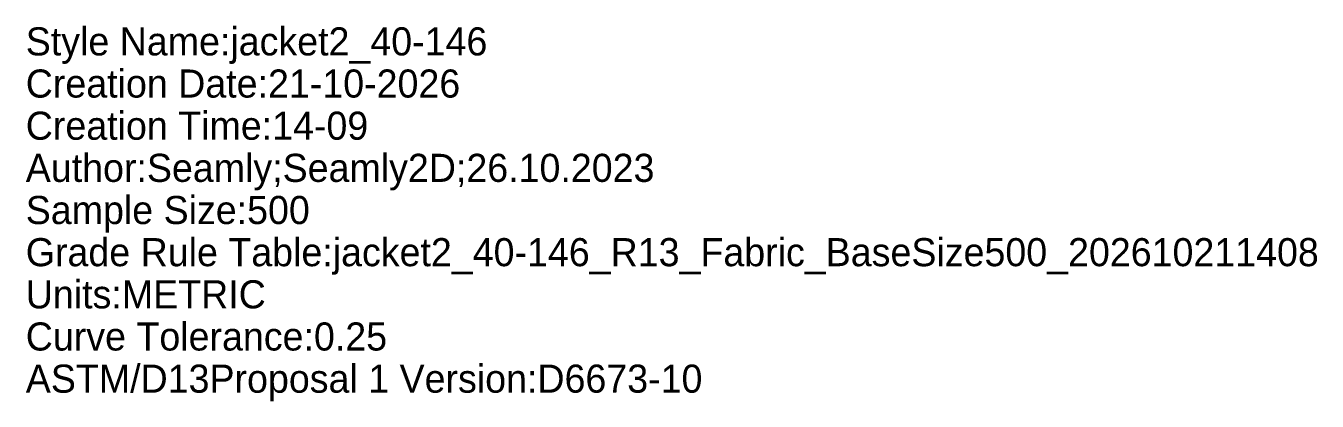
# Model space of a CAD drawing. Extents: x 0 to 1208, y -69 to 896.
# Drawn here: x 0 to 229.8, y -69 to -2.2 of the extents above; entities that cross this region are included whole.
import ezdxf

# ---------------------------------------------------------------- set-up
doc = ezdxf.new("R2010")
doc.units = 0
doc.layers.add('1', color=7, linetype='CONTINUOUS')

msp = doc.modelspace()

# ---------------------------------------------------------------- texts
at = {"layer": '1'}
for s, p in [('Style Name:jacket2_40-146', (0, -7.5)), ('Creation Date:21-10-2026', (0, -15)), ('Creation Time:14-09', (0, -22.5)), ('Author:Seamly;Seamly2D;26.10.2023', (0, -30)), ('Sample Size:500', (0, -37.5)), ('Grade Rule Table:jacket2_40-146_R13_Fabric_BaseSize500_202610211408', (0, -45)), ('Units:METRIC', (0, -52.5)), ('Curve Tolerance:0.25', (0, -60)), ('ASTM/D13Proposal 1 Version:D6673-10', (0, -67.5))]:
    msp.add_text(s, height=5, dxfattribs=at).set_placement(p)

doc.saveas('drawing.dxf')
